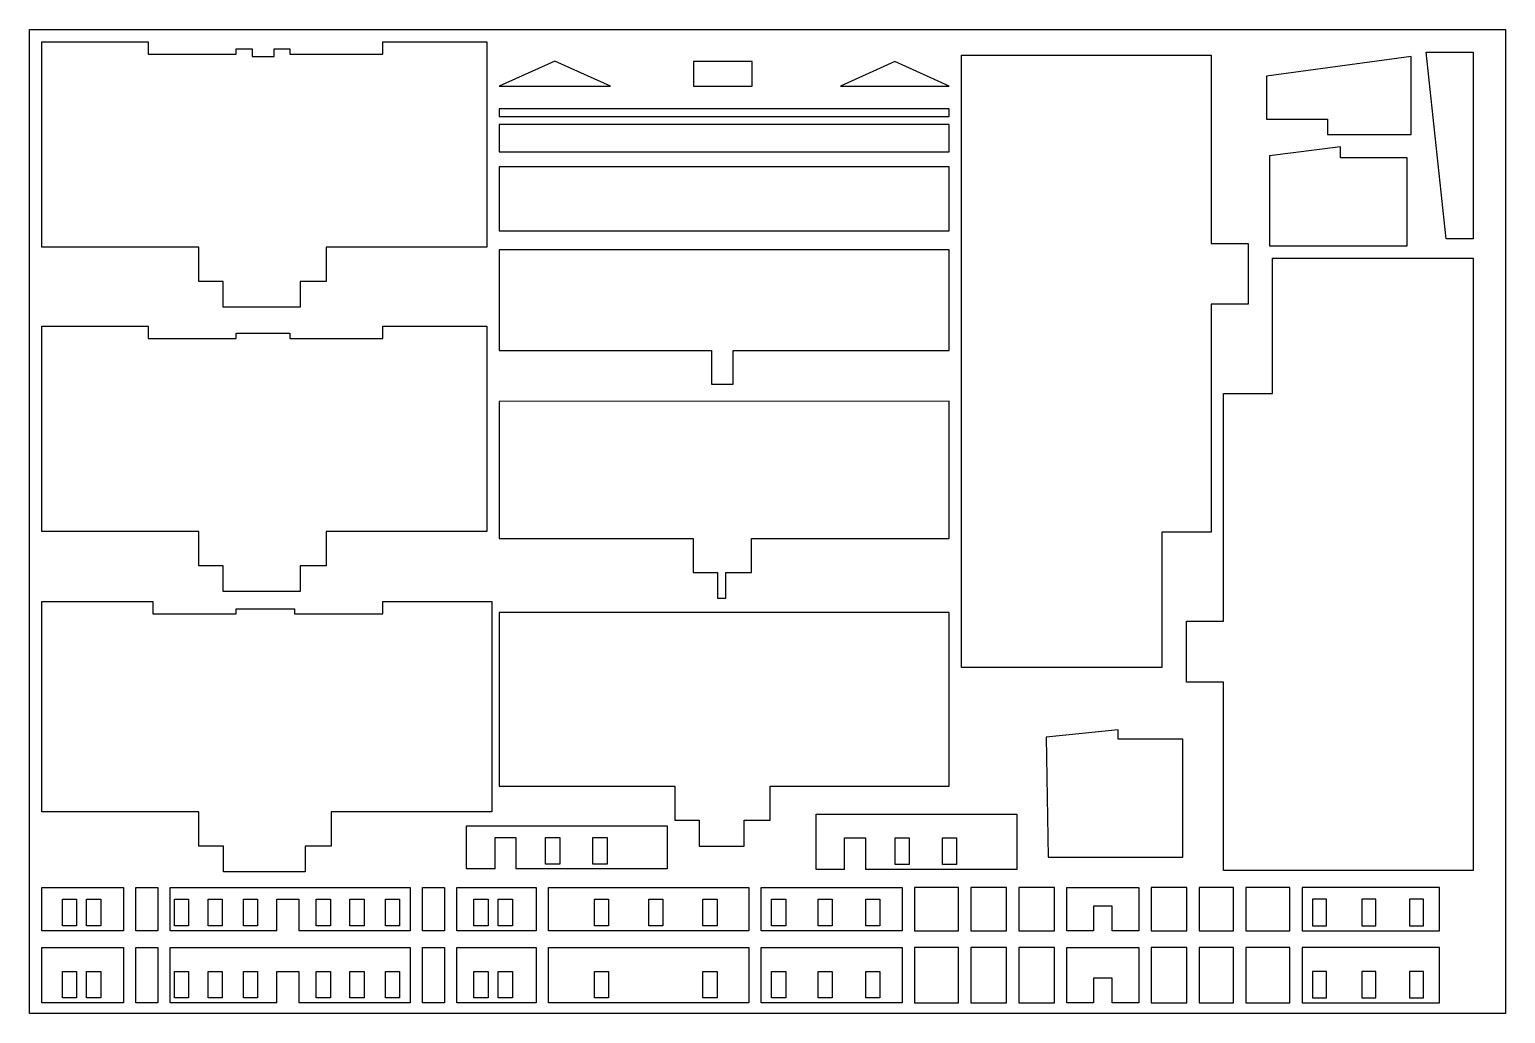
# Model space of a CAD drawing. Extents: x -2 to 598, y -2 to 398.
import ezdxf

# ---------------------------------------------------------------- set-up
doc = ezdxf.new("R2010")
doc.units = 0
doc.layers.add('Layer_1', color=7, linetype='CONTINUOUS')

msp = doc.modelspace()

# ---------------------------------------------------------------- linework, layer by layer
at = {"layer": 'Layer_1', "color": 7}
for points in [[(-1.650973, 398.36221), (598.349443, 398.36221), (598.349443, -1.638401), (-1.650973, -1.638401), (-1.650973, 398.36221)], [(3.349264, 393.362442), (46.5288, 393.364512), (46.5296, 388.364495), (82.377455, 388.366095), (82.377355, 390.481698), (88.813665, 390.481998), (88.813765, 387.366393), (97.813779, 387.366793), (97.813679, 390.482418), (104.117688, 390.482708), (104.117688, 388.367195), (142.029746, 388.367195), (142.029746, 393.364462), (184.279811, 393.364462), (184.283811, 309.870675), (118.972711, 309.870675), (118.973711, 295.978054), (108.429695, 295.978054), (108.429695, 285.470038), (77.127647, 285.468038), (77.127147, 295.976054), (67.201432, 295.976054), (67.201432, 309.865275), (3.353154, 309.862275), (3.349264, 393.362442)], [(189.280819, 375.332575), (234.474888, 375.332575), (211.877853, 385.54589), (189.280819, 375.332575)], [(268.307939, 375.336275), (292.048976, 375.337375), (292.048976, 385.33739), (268.307939, 385.33629), (268.307939, 375.336275)], [(327.96103, 375.339075), (372.211098, 375.339075), (350.086064, 385.33909), (327.96103, 375.339075)], [(458.70623, 138.996814), (377.222106, 138.992814), (377.211106, 387.923194), (478.694261, 387.923194), (478.698261, 311.400077), (493.698284, 311.400777), (493.699284, 286.660039), (478.699261, 286.659039), (478.703261, 193.997898), (458.70323, 193.997898), (458.70623, 138.996814)], [(560.007385, 387.459693), (501.245295, 379.365181), (501.248295, 361.955654), (525.946333, 361.960254), (525.949333, 355.733545), (560.009385, 355.733545), (560.007385, 387.459693)], [(585.179423, 313.25288), (574.181407, 313.25348), (566.055394, 389.135136), (585.176423, 389.136536), (585.179423, 313.25288)], [(189.280819, 366.142261), (189.280819, 362.990856), (372.211098, 362.999356), (372.211098, 366.150761), (189.280819, 366.142261)], [(189.280819, 359.798051), (189.281819, 348.646734), (372.212098, 348.655234), (372.211098, 359.806551), (189.280819, 359.798051)], [(502.411297, 310.456876), (558.319382, 310.456876), (558.316382, 346.16133), (531.219341, 346.15933), (531.219341, 350.733537), (502.408297, 347.015332), (502.411297, 310.456876)], [(189.281819, 342.580525), (189.282819, 316.560685), (372.213098, 316.569185), (372.212098, 342.589025), (189.281819, 342.580525)], [(189.283819, 308.752973), (189.285819, 267.865011), (275.63395, 267.869011), (275.63395, 254.17699), (284.405964, 254.17699), (284.404964, 267.869011), (372.216098, 267.873011), (372.214098, 308.761473), (189.283819, 308.752973)], [(503.698299, 305.456968), (585.182423, 305.460768), (585.194423, 56.530688), (483.710268, 56.530688), (483.706268, 133.053805), (468.706245, 133.052805), (468.705245, 157.793842), (483.705268, 157.793842), (483.701268, 250.455984), (503.701299, 250.455984), (503.698299, 305.456968)], [(3.354644, 277.781026), (46.5342, 277.783026), (46.535, 272.783018), (82.382755, 272.784018), (82.382655, 274.900021), (104.123688, 274.901021), (104.123688, 272.785018), (142.034746, 272.785018), (142.034746, 277.783026), (184.284811, 277.783026), (184.288811, 194.288898), (118.977711, 194.288898), (118.978711, 180.396877), (108.434695, 180.395877), (108.435695, 169.887861), (77.133047, 169.886861), (77.132547, 180.394877), (67.206832, 180.393877), (67.206832, 194.283898), (3.358534, 194.280898), (3.354644, 277.781026)], [(189.286819, 247.204979), (189.288819, 191.448894), (268.136939, 191.451894), (268.137939, 177.694873), (278.062954, 177.694873), (278.063954, 167.186857), (281.365959, 167.186857), (281.364959, 177.694873), (291.908975, 177.695873), (291.908975, 191.452894), (372.219098, 191.456894), (372.217098, 247.213979), (189.286819, 247.204979)], [(3.359854, 165.772855), (48.539303, 165.774855), (48.540103, 160.774847), (82.387955, 160.776847), (82.387855, 162.89185), (106.128691, 162.89285), (106.128691, 160.777847), (142.040746, 160.777847), (142.039746, 165.774855), (186.289814, 165.774855), (186.293814, 80.280724), (120.983714, 80.280724), (120.983714, 66.388703), (110.439698, 66.388703), (110.440698, 55.880687), (77.138347, 55.878687), (77.137847, 66.386703), (67.212132, 66.386703), (67.212132, 80.275724), (3.363834, 80.272724), (3.359854, 165.772855)], [(189.275819, 161.395848), (189.278819, 90.77074), (260.626928, 90.77374), (260.627928, 76.950719), (270.552943, 76.950719), (270.553943, 66.442703), (288.855971, 66.443703), (288.854971, 76.951719), (299.398987, 76.951719), (299.398987, 90.77574), (372.209098, 90.77874), (372.206098, 161.403848), (189.275819, 161.395848)], [(467.237243, 61.897696), (467.236243, 109.851769), (440.919203, 109.852769), (440.919203, 113.723775), (411.566158, 110.686771), (412.425159, 61.897696), (467.237243, 61.897696)], [(329.693033, 56.952688), (318.148015, 56.952688), (318.148015, 79.452723), (399.64814, 79.452723), (399.64814, 56.952688), (338.192046, 56.952688)], [(187.591816, 57.126689), (176.046798, 57.126689), (176.046798, 74.626715), (257.546923, 74.626715), (257.546923, 57.126689), (196.090829, 57.126689)], [(187.591816, 57.126689), (187.591816, 69.876708), (196.090829, 69.876708), (196.090829, 57.126689)], [(208.126847, 59.126692), (208.126847, 69.876708), (213.876856, 69.876708), (213.876856, 59.126692), (208.126847, 59.126692)], [(227.364877, 59.126692), (227.364877, 69.876708), (233.114885, 69.876708), (233.114885, 59.126692), (227.364877, 59.126692)], [(329.693033, 56.952688), (329.693033, 69.702708), (338.192046, 69.702708), (338.192046, 56.952688)], [(350.228064, 58.952691), (350.228064, 69.702708), (355.978073, 69.702708), (355.978073, 58.952691), (350.228064, 58.952691)], [(369.466094, 58.952691), (369.466094, 69.702708), (375.216103, 69.702708), (375.216103, 58.952691), (369.466094, 58.952691)], [(3.363834, 32.01865), (3.363834, 49.518677), (36.543485, 49.518677), (36.543485, 32.01865), (3.363834, 32.01865)], [(41.543493, 32.01865), (41.543493, 49.518677), (50.542807, 49.518677), (50.542807, 32.01865), (41.543493, 32.01865)], [(98.82768, 32.01865), (55.542814, 32.01865), (55.542814, 49.518677), (153.043763, 49.518677), (153.043763, 32.01865), (107.827694, 32.01865)], [(158.043771, 32.01865), (158.043771, 49.518677), (167.042785, 49.518677), (167.042785, 32.01865), (158.043771, 32.01865)], [(172.042792, 32.01865), (172.042792, 49.518677), (204.292841, 49.518677), (204.292841, 32.01865), (172.042792, 32.01865)], [(209.292849, 32.01865), (209.292849, 49.518677), (290.786974, 49.518677), (290.786974, 32.01865), (209.292849, 32.01865)], [(295.786981, 32.01865), (295.786981, 49.518677), (353.093069, 49.518677), (353.093069, 32.01865), (295.786981, 32.01865)], [(375.983104, 32.01865), (375.983104, 49.518677), (358.093076, 49.518677), (358.093076, 32.01865), (375.983104, 32.01865)], [(395.527134, 32.01865), (395.527134, 49.518677), (380.983111, 49.518677), (380.983111, 32.01865), (395.527134, 32.01865)], [(415.035163, 32.01865), (415.035163, 49.518677), (400.527141, 49.518677), (400.527141, 32.01865), (415.035163, 32.01865)], [(449.336216, 49.518677), (449.336216, 32.01865), (438.436199, 32.01865), (438.436199, 42.018666), (430.936188, 42.018666), (430.936188, 32.01865), (420.035171, 32.01865), (420.035171, 49.518677), (449.336216, 49.518677)], [(454.336223, 49.518677), (454.336223, 32.01865), (468.844246, 32.01865), (468.844246, 49.518677), (454.336223, 49.518677)], [(487.770275, 32.01865), (487.770275, 49.518677), (473.844253, 49.518677), (473.844253, 32.01865), (487.770275, 32.01865)], [(492.770282, 49.518677), (492.770282, 32.01865), (510.65931, 32.01865), (510.65931, 49.518677), (492.770282, 49.518677)], [(571.511402, 32.01865), (571.511402, 49.518677), (515.659317, 49.518677), (515.659317, 32.01865), (571.511402, 32.01865)], [(11.697247, 34.018653), (11.697247, 44.76867), (17.447156, 44.76867), (17.447156, 34.018653), (11.697247, 34.018653)], [(21.570062, 34.018653), (21.570062, 44.76867), (27.319971, 44.76867), (27.319971, 34.018653), (21.570062, 34.018653)], [(57.221817, 34.018653), (57.221817, 44.76867), (62.971726, 44.76867), (62.971726, 34.018653), (57.221817, 34.018653)], [(70.933638, 34.018653), (70.933638, 44.76867), (76.683546, 44.76867), (76.683546, 34.018653), (70.933638, 34.018653)], [(85.31426, 34.018653), (85.31426, 44.76867), (91.064268, 44.76867), (91.064268, 34.018653), (85.31426, 34.018653)], [(98.82768, 32.01865), (98.82768, 44.76867), (107.827694, 44.76867), (107.827694, 32.01865)], [(114.910705, 34.018653), (114.910705, 44.76867), (120.660714, 44.76867), (120.660714, 34.018653), (114.910705, 34.018653)], [(128.621726, 34.018653), (128.621726, 44.76867), (134.371735, 44.76867), (134.371735, 34.018653), (128.621726, 34.018653)], [(143.002748, 34.018653), (143.002748, 44.76867), (148.752757, 44.76867), (148.752757, 34.018653), (143.002748, 34.018653)], [(179.016803, 34.018653), (179.016803, 44.76867), (184.766812, 44.76867), (184.766812, 34.018653), (179.016803, 34.018653)], [(188.889818, 34.018653), (188.889818, 44.76867), (194.639827, 44.76867), (194.639827, 34.018653), (188.889818, 34.018653)], [(227.979878, 34.018653), (227.979878, 44.76867), (233.729886, 44.76867), (233.729886, 34.018653), (227.979878, 34.018653)], [(250.101911, 34.018653), (250.101911, 44.76867), (255.85092, 44.76867), (255.85092, 34.018653), (250.101911, 34.018653)], [(272.126945, 34.018653), (272.126945, 44.76867), (277.876954, 44.76867), (277.876954, 34.018653), (272.126945, 34.018653)], [(300.009988, 34.018653), (300.009988, 44.76867), (305.759996, 44.76867), (305.759996, 34.018653), (300.009988, 34.018653)], [(318.938017, 34.018653), (318.938017, 44.76867), (324.688025, 44.76867), (324.688025, 34.018653), (318.938017, 34.018653)], [(338.324046, 34.018653), (338.324046, 44.76867), (344.074055, 44.76867), (344.074055, 34.018653), (338.324046, 34.018653)], [(525.605332, 34.018653), (525.605332, 44.76867), (519.855324, 44.76867), (519.855324, 34.018653), (525.605332, 34.018653)], [(545.703363, 34.018653), (545.703363, 44.76867), (539.953354, 44.76867), (539.953354, 34.018653), (545.703363, 34.018653)], [(565.062393, 34.018653), (565.062393, 44.76867), (559.312384, 44.76867), (559.312384, 34.018653), (565.062393, 34.018653)], [(3.363834, 2.694606), (3.363834, 25.19464), (36.543485, 25.19464), (36.543485, 2.694606), (3.363834, 2.694606)], [(41.543493, 2.694606), (41.543493, 25.19464), (50.542807, 25.19464), (50.542807, 2.694606), (41.543493, 2.694606)], [(98.82768, 2.694606), (55.542814, 2.694606), (55.542814, 25.19464), (153.043763, 25.19464), (153.043763, 2.694606), (107.827694, 2.694606)], [(158.043771, 2.694606), (158.043771, 25.19464), (167.042785, 25.19464), (167.042785, 2.694606), (158.043771, 2.694606)], [(172.042792, 2.694606), (172.042792, 25.19464), (204.292841, 25.19464), (204.292841, 2.694606), (172.042792, 2.694606)], [(209.292849, 2.694606), (209.292849, 25.19464), (290.786974, 25.19464), (290.786974, 2.694606), (209.292849, 2.694606)], [(295.786981, 2.694606), (295.786981, 25.19464), (353.093069, 25.19464), (353.093069, 2.694606), (295.786981, 2.694606)], [(375.983104, 2.694606), (375.983104, 25.19464), (358.093076, 25.19464), (358.093076, 2.694606), (375.983104, 2.694606)], [(395.527134, 2.694606), (395.527134, 25.19464), (380.983111, 25.19464), (380.983111, 2.694606), (395.527134, 2.694606)], [(415.035163, 2.694606), (415.035163, 25.19464), (400.527141, 25.19464), (400.527141, 2.694606), (415.035163, 2.694606)], [(449.336216, 25.19464), (449.336216, 2.694606), (438.436199, 2.694606), (438.436199, 12.694621), (430.936188, 12.694621), (430.936188, 2.694606), (420.035171, 2.694606), (420.035171, 25.19464), (449.336216, 25.19464)], [(454.336223, 25.19464), (454.336223, 2.694606), (468.844246, 2.694606), (468.844246, 25.19464), (454.336223, 25.19464)], [(487.770275, 2.694606), (487.770275, 25.19464), (473.844253, 25.19464), (473.844253, 2.694606), (487.770275, 2.694606)], [(492.770282, 25.19464), (492.770282, 2.694606), (510.65931, 2.694606), (510.65931, 25.19464), (492.770282, 25.19464)], [(571.511402, 2.694606), (571.511402, 25.19464), (515.659317, 25.19464), (515.659317, 2.694606), (571.511402, 2.694606)], [(11.697247, 4.694609), (11.697247, 15.444625), (17.447156, 15.444625), (17.447156, 4.694609), (11.697247, 4.694609)], [(21.570062, 4.694609), (21.570062, 15.444625), (27.319971, 15.444625), (27.319971, 4.694609), (21.570062, 4.694609)], [(57.221817, 4.694609), (57.221817, 15.444625), (62.971726, 15.444625), (62.971726, 4.694609), (57.221817, 4.694609)], [(70.933638, 4.694609), (70.933638, 15.444625), (76.683546, 15.444625), (76.683546, 4.694609), (70.933638, 4.694609)], [(85.31426, 4.694609), (85.31426, 15.444625), (91.064268, 15.444625), (91.064268, 4.694609), (85.31426, 4.694609)], [(98.82768, 2.694606), (98.82768, 15.444625), (107.827694, 15.444625), (107.827694, 2.694606)], [(114.910705, 4.694609), (114.910705, 15.444625), (120.660714, 15.444625), (120.660714, 4.694609), (114.910705, 4.694609)], [(128.621726, 4.694609), (128.621726, 15.444625), (134.371735, 15.444625), (134.371735, 4.694609), (128.621726, 4.694609)], [(143.002748, 4.694609), (143.002748, 15.444625), (148.752757, 15.444625), (148.752757, 4.694609), (143.002748, 4.694609)], [(179.016803, 4.694609), (179.016803, 15.444625), (184.766812, 15.444625), (184.766812, 4.694609), (179.016803, 4.694609)], [(188.889818, 4.694609), (188.889818, 15.444625), (194.639827, 15.444625), (194.639827, 4.694609), (188.889818, 4.694609)], [(227.979878, 4.694609), (227.979878, 15.444625), (233.729886, 15.444625), (233.729886, 4.694609), (227.979878, 4.694609)], [(272.126945, 4.694609), (272.126945, 15.444625), (277.876954, 15.444625), (277.876954, 4.694609), (272.126945, 4.694609)], [(300.009988, 4.694609), (300.009988, 15.444625), (305.759996, 15.444625), (305.759996, 4.694609), (300.009988, 4.694609)], [(318.938017, 4.694609), (318.938017, 15.444625), (324.688025, 15.444625), (324.688025, 4.694609), (318.938017, 4.694609)], [(338.324046, 4.694609), (338.324046, 15.444625), (344.074055, 15.444625), (344.074055, 4.694609), (338.324046, 4.694609)], [(525.605332, 4.694609), (525.605332, 15.444625), (519.855324, 15.444625), (519.855324, 4.694609), (525.605332, 4.694609)], [(545.703363, 4.694609), (545.703363, 15.444625), (539.953354, 15.444625), (539.953354, 4.694609), (545.703363, 4.694609)], [(565.062393, 4.694609), (565.062393, 15.444625), (559.312384, 15.444625), (559.312384, 4.694609), (565.062393, 4.694609)]]:
    msp.add_lwpolyline(points, dxfattribs=at)

doc.saveas('drawing.dxf')
